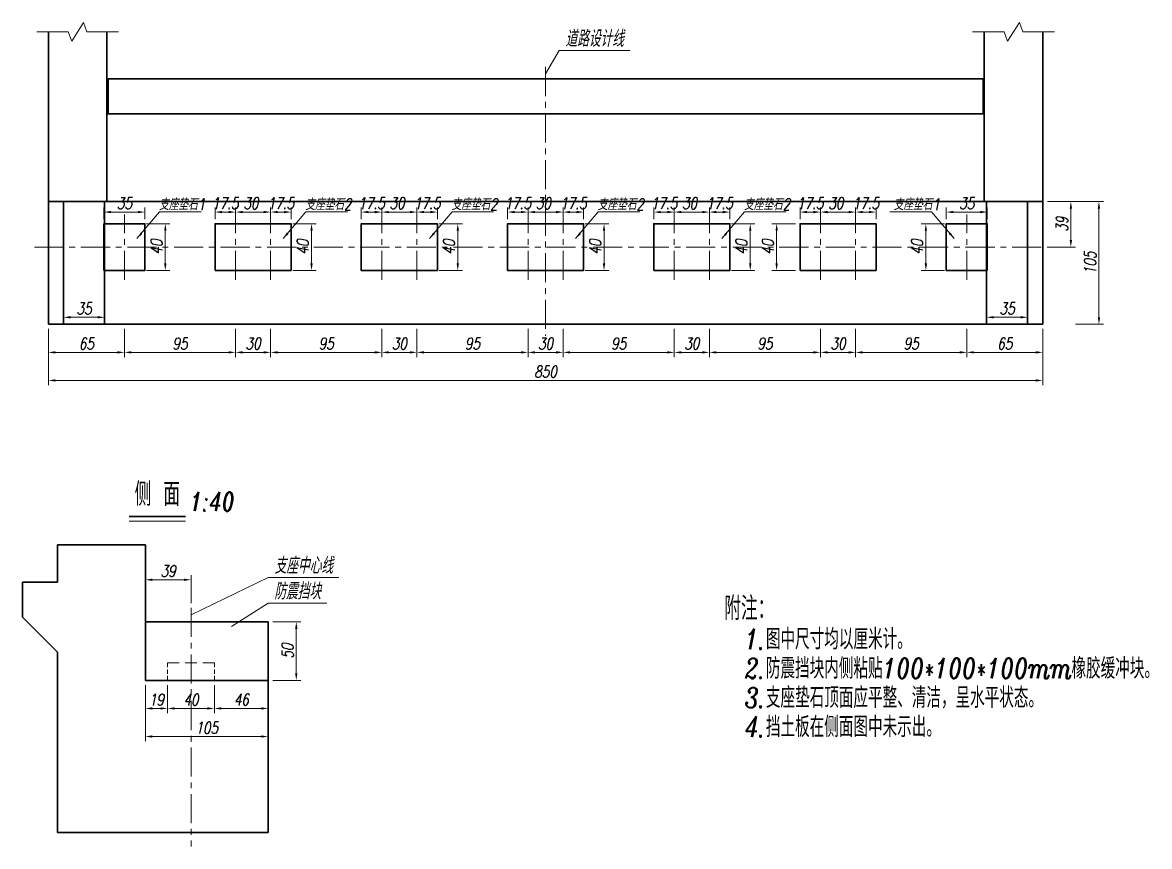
# Model space of a CAD drawing. Extents: x 4854 to 35367, y 557 to 13067.
# Drawn here: x 4854 to 14487, y 829 to 7873 of the extents above; entities that cross this region are included whole.
import ezdxf
from ezdxf.enums import TextEntityAlignment as Align

# ---------------------------------------------------------------- set-up
doc = ezdxf.new("R2010")
doc.units = 0
doc.linetypes.add('CENTER', pattern=[50.8, 31.75, -6.35, 6.35, -6.35])
doc.linetypes.add('DASHED', pattern=[19.05, 12.7, -6.35])
for name, color, linetype, lineweight in [('工作线', 1, 'Continuous', 35), ('文字', 7, 'Continuous', 15), ('构造虚线', 6, 'DASHED', 20), ('标注', 3, 'Continuous', 15), ('结构轮廓', 1, 'Continuous', 35), ('轴线', 2, 'CENTER', 15), ('钢筋', 1, 'Continuous', 35)]:
    doc.layers.add(name, color=color, linetype=linetype, lineweight=lineweight)
doc.styles.add('标注', font='ITALC1.SHX', dxfattribs={"width": 0.75, "bigfont": 'fsdb.shx'})
doc.dimstyles.new('DimStyle40', dxfattribs={"dimtxt": 100, "dimasz": 60, "dimexe": 40, "dimexo": 40, "dimgap": 25, "dimtad": 1, "dimdec": 1, "dimlfac": 0.1, "dimdsep": 46, "dimtxsty": '标注', "dimsah": 1, "dimcen": 0, "dimclrd": 256, "dimclre": 256, "dimclrt": 256, "dimadec": 1, "dimazin": 2, "dimtfac": 1, "dimtdec": 4, "dimtmove": 2, "dimatfit": 3, "dimfxl": 1, "dimtolj": 1, "dimtzin": 0, "dimlwd": -1, "dimlwe": -1, "dimarcsym": 0})

# ---------------------------------------------------------------- blocks, each defined once
blk = doc.blocks.new('*D58')
at = {"layer": 'Defpoints', "color": 0}
for p in [(13575, 6343), (13575, 5953), (13815, 5953)]:
    blk.add_point(p, dxfattribs=at)
at = {"layer": '标注'}
for p, q in [((13615, 6343), (13855, 6343)), ((13815, 6283), (13815, 6013)), ((13615, 5953), (13855, 5953))]:
    blk.add_line(p, q, dxfattribs=at)
for points in [[(13805, 6283), (13825, 6283), (13815, 6343)], [(13805, 6013), (13825, 6013), (13815, 5953)]]:
    blk.add_solid(points, dxfattribs=at)
at = {"layer": '标注', "insert": (13740, 6148), "char_height": 100, "attachment_point": 5, "rotation": 90, "style": '标注'}
blk.add_mtext('\\A1;39', dxfattribs=at)
blk = doc.blocks.new('*D59')
at = {"layer": 'Defpoints', "color": 0}
for p in [(13815, 6343), (13815, 5293), (14055, 5293)]:
    blk.add_point(p, dxfattribs=at)
at = {"layer": '标注'}
for p, q in [((13855, 6343), (14095, 6343)), ((14055, 6283), (14055, 5353)), ((13855, 5293), (14095, 5293))]:
    blk.add_line(p, q, dxfattribs=at)
for points in [[(14045, 6283), (14065, 6283), (14055, 6343)], [(14045, 5353), (14065, 5353), (14055, 5293)]]:
    blk.add_solid(points, dxfattribs=at)
at = {"layer": '标注', "insert": (13980, 5818), "char_height": 100, "attachment_point": 5, "rotation": 90, "style": '标注'}
blk.add_mtext('\\A1;105', dxfattribs=at)
blk = doc.blocks.new('*D4')
at = {"layer": 'Defpoints', "color": 0}
for p in [(5075, 5293), (5725, 5293), (5725, 5053)]:
    blk.add_point(p, dxfattribs=at)
at = {"layer": '标注'}
for p, q in [((5075, 5253), (5075, 5013)), ((5725, 5253), (5725, 5013)), ((5135, 5053), (5665, 5053))]:
    blk.add_line(p, q, dxfattribs=at)
for points in [[(5135, 5063), (5135, 5043), (5075, 5053)], [(5665, 5063), (5665, 5043), (5725, 5053)]]:
    blk.add_solid(points, dxfattribs=at)
at = {"layer": '标注', "insert": (5400, 5128.001), "char_height": 100, "attachment_point": 5, "style": '标注'}
blk.add_mtext('\\A1;65', dxfattribs=at)
blk = doc.blocks.new('*D5')
at = {"layer": 'Defpoints', "color": 0}
for p in [(5725, 5293), (6675, 5293), (6675, 5053)]:
    blk.add_point(p, dxfattribs=at)
at = {"layer": '标注'}
for p, q in [((5725, 5253), (5725, 5013)), ((6675, 5253), (6675, 5013)), ((5785, 5053), (6615, 5053))]:
    blk.add_line(p, q, dxfattribs=at)
for points in [[(5785, 5063), (5785, 5043), (5725, 5053)], [(6615, 5063), (6615, 5043), (6675, 5053)]]:
    blk.add_solid(points, dxfattribs=at)
at = {"layer": '标注', "insert": (6200, 5128.001), "char_height": 100, "attachment_point": 5, "style": '标注'}
blk.add_mtext('\\A1;95', dxfattribs=at)
blk = doc.blocks.new('*D6')
at = {"layer": 'Defpoints', "color": 0}
for p in [(6675, 5293), (6975, 5293), (6975, 5053)]:
    blk.add_point(p, dxfattribs=at)
at = {"layer": '标注'}
for p, q in [((6675, 5253), (6675, 5013)), ((6975, 5253), (6975, 5013)), ((6735, 5053), (6915, 5053))]:
    blk.add_line(p, q, dxfattribs=at)
for points in [[(6735, 5063), (6735, 5043), (6675, 5053)], [(6915, 5063), (6915, 5043), (6975, 5053)]]:
    blk.add_solid(points, dxfattribs=at)
at = {"layer": '标注', "insert": (6825, 5128.001), "char_height": 100, "attachment_point": 5, "style": '标注'}
blk.add_mtext('\\A1;30', dxfattribs=at)
blk = doc.blocks.new('*D7')
at = {"layer": 'Defpoints', "color": 0}
for p in [(6975, 5293), (7925, 5293), (7925, 5053)]:
    blk.add_point(p, dxfattribs=at)
at = {"layer": '标注'}
for p, q in [((6975, 5253), (6975, 5013)), ((7925, 5253), (7925, 5013)), ((7035, 5053), (7865, 5053))]:
    blk.add_line(p, q, dxfattribs=at)
for points in [[(7035, 5063), (7035, 5043), (6975, 5053)], [(7865, 5063), (7865, 5043), (7925, 5053)]]:
    blk.add_solid(points, dxfattribs=at)
at = {"layer": '标注', "insert": (7450, 5128.001), "char_height": 100, "attachment_point": 5, "style": '标注'}
blk.add_mtext('\\A1;95', dxfattribs=at)
blk = doc.blocks.new('*D8')
at = {"layer": 'Defpoints', "color": 0}
for p in [(7925, 5293), (8225, 5293), (8225, 5053)]:
    blk.add_point(p, dxfattribs=at)
at = {"layer": '标注'}
for p, q in [((7925, 5253), (7925, 5013)), ((8225, 5253), (8225, 5013)), ((7985, 5053), (8165, 5053))]:
    blk.add_line(p, q, dxfattribs=at)
for points in [[(7985, 5063), (7985, 5043), (7925, 5053)], [(8165, 5063), (8165, 5043), (8225, 5053)]]:
    blk.add_solid(points, dxfattribs=at)
at = {"layer": '标注', "insert": (8075, 5128.001), "char_height": 100, "attachment_point": 5, "style": '标注'}
blk.add_mtext('\\A1;30', dxfattribs=at)
blk = doc.blocks.new('*D9')
at = {"layer": 'Defpoints', "color": 0}
for p in [(8225, 5293), (9175, 5293), (9175, 5053)]:
    blk.add_point(p, dxfattribs=at)
at = {"layer": '标注'}
for p, q in [((8225, 5253), (8225, 5013)), ((9175, 5253), (9175, 5013)), ((8285, 5053), (9115, 5053))]:
    blk.add_line(p, q, dxfattribs=at)
for points in [[(8285, 5063), (8285, 5043), (8225, 5053)], [(9115, 5063), (9115, 5043), (9175, 5053)]]:
    blk.add_solid(points, dxfattribs=at)
at = {"layer": '标注', "insert": (8700, 5128.001), "char_height": 100, "attachment_point": 5, "style": '标注'}
blk.add_mtext('\\A1;95', dxfattribs=at)
blk = doc.blocks.new('*D10')
at = {"layer": 'Defpoints', "color": 0}
for p in [(9175, 5293), (9475, 5293), (9475, 5053)]:
    blk.add_point(p, dxfattribs=at)
at = {"layer": '标注'}
for p, q in [((9175, 5253), (9175, 5013)), ((9475, 5253), (9475, 5013)), ((9235, 5053), (9415, 5053))]:
    blk.add_line(p, q, dxfattribs=at)
for points in [[(9235, 5063), (9235, 5043), (9175, 5053)], [(9415, 5063), (9415, 5043), (9475, 5053)]]:
    blk.add_solid(points, dxfattribs=at)
at = {"layer": '标注', "insert": (9325, 5128.001), "char_height": 100, "attachment_point": 5, "style": '标注'}
blk.add_mtext('\\A1;30', dxfattribs=at)
blk = doc.blocks.new('*D11')
at = {"layer": 'Defpoints', "color": 0}
for p in [(9475, 5293), (10425, 5293), (10425, 5053)]:
    blk.add_point(p, dxfattribs=at)
at = {"layer": '标注'}
for p, q in [((9475, 5253), (9475, 5013)), ((10425, 5253), (10425, 5013)), ((9535, 5053), (10365, 5053))]:
    blk.add_line(p, q, dxfattribs=at)
for points in [[(9535, 5063), (9535, 5043), (9475, 5053)], [(10365, 5063), (10365, 5043), (10425, 5053)]]:
    blk.add_solid(points, dxfattribs=at)
at = {"layer": '标注', "insert": (9950, 5128.001), "char_height": 100, "attachment_point": 5, "style": '标注'}
blk.add_mtext('\\A1;95', dxfattribs=at)
blk = doc.blocks.new('*D12')
at = {"layer": 'Defpoints', "color": 0}
for p in [(10425, 5293), (10725, 5293), (10725, 5053)]:
    blk.add_point(p, dxfattribs=at)
at = {"layer": '标注'}
for p, q in [((10425, 5253), (10425, 5013)), ((10725, 5253), (10725, 5013)), ((10485, 5053), (10665, 5053))]:
    blk.add_line(p, q, dxfattribs=at)
for points in [[(10485, 5063), (10485, 5043), (10425, 5053)], [(10665, 5063), (10665, 5043), (10725, 5053)]]:
    blk.add_solid(points, dxfattribs=at)
at = {"layer": '标注', "insert": (10575, 5128.001), "char_height": 100, "attachment_point": 5, "style": '标注'}
blk.add_mtext('\\A1;30', dxfattribs=at)
blk = doc.blocks.new('*D13')
at = {"layer": 'Defpoints', "color": 0}
for p in [(10725, 5293), (11675, 5293), (11675, 5053)]:
    blk.add_point(p, dxfattribs=at)
at = {"layer": '标注'}
for p, q in [((10725, 5253), (10725, 5013)), ((11675, 5253), (11675, 5013)), ((10785, 5053), (11615, 5053))]:
    blk.add_line(p, q, dxfattribs=at)
for points in [[(10785, 5063), (10785, 5043), (10725, 5053)], [(11615, 5063), (11615, 5043), (11675, 5053)]]:
    blk.add_solid(points, dxfattribs=at)
at = {"layer": '标注', "insert": (11200, 5128.001), "char_height": 100, "attachment_point": 5, "style": '标注'}
blk.add_mtext('\\A1;95', dxfattribs=at)
blk = doc.blocks.new('*D14')
at = {"layer": 'Defpoints', "color": 0}
for p in [(11675, 5293), (11975, 5293), (11975, 5053)]:
    blk.add_point(p, dxfattribs=at)
at = {"layer": '标注'}
for p, q in [((11675, 5253), (11675, 5013)), ((11975, 5253), (11975, 5013)), ((11735, 5053), (11915, 5053))]:
    blk.add_line(p, q, dxfattribs=at)
for points in [[(11735, 5063), (11735, 5043), (11675, 5053)], [(11915, 5063), (11915, 5043), (11975, 5053)]]:
    blk.add_solid(points, dxfattribs=at)
at = {"layer": '标注', "insert": (11825, 5128.001), "char_height": 100, "attachment_point": 5, "style": '标注'}
blk.add_mtext('\\A1;30', dxfattribs=at)
blk = doc.blocks.new('*D15')
at = {"layer": 'Defpoints', "color": 0}
for p in [(11975, 5293), (12925, 5293), (12925, 5053)]:
    blk.add_point(p, dxfattribs=at)
at = {"layer": '标注'}
for p, q in [((11975, 5253), (11975, 5013)), ((12925, 5253), (12925, 5013)), ((12035, 5053), (12865, 5053))]:
    blk.add_line(p, q, dxfattribs=at)
for points in [[(12035, 5063), (12035, 5043), (11975, 5053)], [(12865, 5063), (12865, 5043), (12925, 5053)]]:
    blk.add_solid(points, dxfattribs=at)
at = {"layer": '标注', "insert": (12450, 5128.001), "char_height": 100, "attachment_point": 5, "style": '标注'}
blk.add_mtext('\\A1;95', dxfattribs=at)
blk = doc.blocks.new('*D16')
at = {"layer": 'Defpoints', "color": 0}
for p in [(12925, 5293), (13575, 5293), (13575, 5053)]:
    blk.add_point(p, dxfattribs=at)
at = {"layer": '标注'}
for p, q in [((12925, 5253), (12925, 5013)), ((13575, 5253), (13575, 5013)), ((12985, 5053), (13515, 5053))]:
    blk.add_line(p, q, dxfattribs=at)
for points in [[(12985, 5063), (12985, 5043), (12925, 5053)], [(13515, 5063), (13515, 5043), (13575, 5053)]]:
    blk.add_solid(points, dxfattribs=at)
at = {"layer": '标注', "insert": (13250, 5128.001), "char_height": 100, "attachment_point": 5, "style": '标注'}
blk.add_mtext('\\A1;65', dxfattribs=at)
blk = doc.blocks.new('*D60')
at = {"layer": 'Defpoints', "color": 0}
for p in [(13095, 5353), (13445, 5353), (13445, 5353)]:
    blk.add_point(p, dxfattribs=at)
at = {"layer": '标注'}
blk.add_line((13155, 5353), (13385, 5353), dxfattribs=at)
for points in [[(13155, 5363), (13155, 5343), (13095, 5353)], [(13385, 5363), (13385, 5343), (13445, 5353)]]:
    blk.add_solid(points, dxfattribs=at)
at = {"layer": '标注', "insert": (13270, 5428), "char_height": 100, "attachment_point": 5, "style": '标注'}
blk.add_mtext('\\A1;35', dxfattribs=at)
blk = doc.blocks.new('*D17')
at = {"layer": 'Defpoints', "color": 0}
for p in [(5075, 5053), (13575, 5053), (13575, 4813)]:
    blk.add_point(p, dxfattribs=at)
at = {"layer": '标注'}
for p, q in [((5075, 5013), (5075, 4773)), ((13575, 5013), (13575, 4773)), ((5135, 4813), (13515, 4813))]:
    blk.add_line(p, q, dxfattribs=at)
for points in [[(5135, 4823), (5135, 4803), (5075, 4813)], [(13515, 4823), (13515, 4803), (13575, 4813)]]:
    blk.add_solid(points, dxfattribs=at)
at = {"layer": '标注', "insert": (9325, 4888.001), "char_height": 100, "attachment_point": 5, "style": '标注'}
blk.add_mtext('\\A1;850', dxfattribs=at)
blk = doc.blocks.new('*D61')
at = {"layer": 'Defpoints', "color": 0}
for p in [(6954.071429, 2748.666667), (7194.071429, 2748.666667), (6954.071429, 2248.666667)]:
    blk.add_point(p, dxfattribs=at)
at = {"layer": '标注'}
for p, q in [((6994.071429, 2748.666667), (7234.071429, 2748.666667)), ((7194.071429, 2308.666667), (7194.071429, 2688.666667)), ((6994.071429, 2248.666667), (7234.071429, 2248.666667))]:
    blk.add_line(p, q, dxfattribs=at)
for points in [[(7184.071429, 2688.666667), (7204.071429, 2688.666667), (7194.071429, 2748.666667)], [(7184.071429, 2308.666667), (7204.071429, 2308.666667), (7194.071429, 2248.666667)]]:
    blk.add_solid(points, dxfattribs=at)
at = {"layer": '标注', "insert": (7119.071429, 2498.666667), "char_height": 100, "attachment_point": 5, "rotation": 90, "style": '标注'}
blk.add_mtext('\\A1;50', dxfattribs=at)
blk = doc.blocks.new('*D62')
at = {"layer": 'Defpoints', "color": 0}
for p in [(5904.071429, 2248.666667), (6094.071429, 2248.666667), (6094.071429, 2008.666667)]:
    blk.add_point(p, dxfattribs=at)
at = {"layer": '标注'}
for p, q in [((5904.071429, 2208.666667), (5904.071429, 1968.666667)), ((6094.071429, 2208.666667), (6094.071429, 1968.666667)), ((5964.071429, 2008.666667), (6034.071429, 2008.666667))]:
    blk.add_line(p, q, dxfattribs=at)
for points in [[(5964.071429, 2018.666667), (5964.071429, 1998.666667), (5904.071429, 2008.666667)], [(6034.071429, 2018.666667), (6034.071429, 1998.666667), (6094.071429, 2008.666667)]]:
    blk.add_solid(points, dxfattribs=at)
at = {"layer": '标注', "insert": (5999.071429, 2083.667667), "char_height": 100, "attachment_point": 5, "style": '标注'}
blk.add_mtext('\\A1;19', dxfattribs=at)
blk = doc.blocks.new('*D63')
at = {"layer": 'Defpoints', "color": 0}
for p in [(6094.071429, 2248.666667), (6494.071429, 2248.666667), (6494.071429, 2008.666667)]:
    blk.add_point(p, dxfattribs=at)
at = {"layer": '标注'}
for p, q in [((6094.071429, 2208.666667), (6094.071429, 1968.666667)), ((6494.071429, 2208.666667), (6494.071429, 1968.666667)), ((6154.071429, 2008.666667), (6434.071429, 2008.666667))]:
    blk.add_line(p, q, dxfattribs=at)
for points in [[(6154.071429, 2018.666667), (6154.071429, 1998.666667), (6094.071429, 2008.666667)], [(6434.071429, 2018.666667), (6434.071429, 1998.666667), (6494.071429, 2008.666667)]]:
    blk.add_solid(points, dxfattribs=at)
at = {"layer": '标注', "insert": (6294.071429, 2083.666667), "char_height": 100, "attachment_point": 5, "style": '标注'}
blk.add_mtext('\\A1;40', dxfattribs=at)
blk = doc.blocks.new('*D64')
at = {"layer": 'Defpoints', "color": 0}
for p in [(6494.071429, 2248.666667), (6954.071429, 2248.666667), (6954.071429, 2008.666667)]:
    blk.add_point(p, dxfattribs=at)
at = {"layer": '标注'}
for p, q in [((6494.071429, 2208.666667), (6494.071429, 1968.666667)), ((6954.071429, 2208.666667), (6954.071429, 1968.666667)), ((6554.071429, 2008.666667), (6894.071429, 2008.666667))]:
    blk.add_line(p, q, dxfattribs=at)
for points in [[(6554.071429, 2018.666667), (6554.071429, 1998.666667), (6494.071429, 2008.666667)], [(6894.071429, 2018.666667), (6894.071429, 1998.666667), (6954.071429, 2008.666667)]]:
    blk.add_solid(points, dxfattribs=at)
at = {"layer": '标注', "insert": (6724.071429, 2083.666667), "char_height": 100, "attachment_point": 5, "style": '标注'}
blk.add_mtext('\\A1;46', dxfattribs=at)
blk = doc.blocks.new('*D65')
at = {"layer": 'Defpoints', "color": 0}
for p in [(5904.071429, 2008.666667), (6954.071429, 2008.666667), (6954.071429, 1768.666667)]:
    blk.add_point(p, dxfattribs=at)
at = {"layer": '标注'}
for p, q in [((5904.071429, 1968.666667), (5904.071429, 1728.666667)), ((6954.071429, 1968.666667), (6954.071429, 1728.666667)), ((5964.071429, 1768.666667), (6894.071429, 1768.666667))]:
    blk.add_line(p, q, dxfattribs=at)
for points in [[(5964.071429, 1778.666667), (5964.071429, 1758.666667), (5904.071429, 1768.666667)], [(6894.071429, 1778.666667), (6894.071429, 1758.666667), (6954.071429, 1768.666667)]]:
    blk.add_solid(points, dxfattribs=at)
at = {"layer": '标注', "insert": (6429.071429, 1843.666667), "char_height": 100, "attachment_point": 5, "style": '标注'}
blk.add_mtext('\\A1;105', dxfattribs=at)
blk = doc.blocks.new('*D66')
at = {"layer": 'Defpoints', "color": 0}
for p in [(6294.071429, 3108.666667), (5904.071429, 2868.666667), (6294.071429, 2868.666667)]:
    blk.add_point(p, dxfattribs=at)
at = {"layer": '标注'}
for p, q in [((5904.071429, 2908.666667), (5904.071429, 3148.666667)), ((5964.071429, 3108.666667), (6234.071429, 3108.666667)), ((6294.071429, 2908.666667), (6294.071429, 3148.666667))]:
    blk.add_line(p, q, dxfattribs=at)
for points in [[(5964.071429, 3118.666667), (5964.071429, 3098.666667), (5904.071429, 3108.666667)], [(6234.071429, 3118.666667), (6234.071429, 3098.666667), (6294.071429, 3108.666667)]]:
    blk.add_solid(points, dxfattribs=at)
at = {"layer": '标注', "insert": (6099.071429, 3183.666667), "char_height": 100, "attachment_point": 5, "style": '标注'}
blk.add_mtext('\\A1;39', dxfattribs=at)
blk = doc.blocks.new('*D79')
at = {"layer": 'Defpoints', "color": 0}
for p in [(5874.5, 6153), (6074.5, 6153), (5874.5, 5753)]:
    blk.add_point(p, dxfattribs=at)
at = {"layer": '标注'}
for p, q in [((5914.5, 6153), (6114.5, 6153)), ((6074.5, 5813), (6074.5, 6093)), ((5914.5, 5753), (6114.5, 5753))]:
    blk.add_line(p, q, dxfattribs=at)
for points in [[(6064.5, 6093), (6084.5, 6093), (6074.5, 6153)], [(6064.5, 5813), (6084.5, 5813), (6074.5, 5753)]]:
    blk.add_solid(points, dxfattribs=at)
at = {"layer": '标注', "insert": (5999.5, 5953), "char_height": 100, "attachment_point": 5, "rotation": 90, "style": '标注'}
blk.add_mtext('\\A1;40', dxfattribs=at)
blk = doc.blocks.new('*D80')
at = {"layer": 'Defpoints', "color": 0}
for p in [(12575.5, 6153), (12775.5, 6153), (12775.5, 5753)]:
    blk.add_point(p, dxfattribs=at)
at = {"layer": '标注'}
for p, q in [((12735.5, 6153), (12535.5, 6153)), ((12575.5, 5813), (12575.5, 6093)), ((12735.5, 5753), (12535.5, 5753))]:
    blk.add_line(p, q, dxfattribs=at)
for points in [[(12565.5, 6093), (12585.5, 6093), (12575.5, 6153)], [(12565.5, 5813), (12585.5, 5813), (12575.5, 5753)]]:
    blk.add_solid(points, dxfattribs=at)
at = {"layer": '标注', "insert": (12500.5, 5953), "char_height": 100, "attachment_point": 5, "rotation": 90, "style": '标注'}
blk.add_mtext('\\A1;40', dxfattribs=at)
blk = doc.blocks.new('*D81')
at = {"layer": 'Defpoints', "color": 0}
for p in [(7124.5, 6153), (7324.5, 6153), (7124.5, 5753)]:
    blk.add_point(p, dxfattribs=at)
at = {"layer": '标注'}
for p, q in [((7164.5, 6153), (7364.5, 6153)), ((7324.5, 5813), (7324.5, 6093)), ((7164.5, 5753), (7364.5, 5753))]:
    blk.add_line(p, q, dxfattribs=at)
for points in [[(7314.5, 6093), (7334.5, 6093), (7324.5, 6153)], [(7314.5, 5813), (7334.5, 5813), (7324.5, 5753)]]:
    blk.add_solid(points, dxfattribs=at)
at = {"layer": '标注', "insert": (7249.5, 5953), "char_height": 100, "attachment_point": 5, "rotation": 90, "style": '标注'}
blk.add_mtext('\\A1;40', dxfattribs=at)
blk = doc.blocks.new('*D82')
at = {"layer": 'Defpoints', "color": 0}
for p in [(8374.5, 6153), (8574.5, 6153), (8374.5, 5753)]:
    blk.add_point(p, dxfattribs=at)
at = {"layer": '标注'}
for p, q in [((8414.5, 6153), (8614.5, 6153)), ((8574.5, 5813), (8574.5, 6093)), ((8414.5, 5753), (8614.5, 5753))]:
    blk.add_line(p, q, dxfattribs=at)
for points in [[(8564.5, 6093), (8584.5, 6093), (8574.5, 6153)], [(8564.5, 5813), (8584.5, 5813), (8574.5, 5753)]]:
    blk.add_solid(points, dxfattribs=at)
at = {"layer": '标注', "insert": (8499.5, 5953), "char_height": 100, "attachment_point": 5, "rotation": 90, "style": '标注'}
blk.add_mtext('\\A1;40', dxfattribs=at)
blk = doc.blocks.new('*D83')
at = {"layer": 'Defpoints', "color": 0}
for p in [(9624.5, 6153), (9824.5, 6153), (9624.5, 5753)]:
    blk.add_point(p, dxfattribs=at)
at = {"layer": '标注'}
for p, q in [((9664.5, 6153), (9864.5, 6153)), ((9824.5, 5813), (9824.5, 6093)), ((9664.5, 5753), (9864.5, 5753))]:
    blk.add_line(p, q, dxfattribs=at)
for points in [[(9814.5, 6093), (9834.5, 6093), (9824.5, 6153)], [(9814.5, 5813), (9834.5, 5813), (9824.5, 5753)]]:
    blk.add_solid(points, dxfattribs=at)
at = {"layer": '标注', "insert": (9749.5, 5953), "char_height": 100, "attachment_point": 5, "rotation": 90, "style": '标注'}
blk.add_mtext('\\A1;40', dxfattribs=at)
blk = doc.blocks.new('*D84')
at = {"layer": 'Defpoints', "color": 0}
for p in [(10874.5, 6153), (11074.5, 6153), (10874.5, 5753)]:
    blk.add_point(p, dxfattribs=at)
at = {"layer": '标注'}
for p, q in [((10914.5, 6153), (11114.5, 6153)), ((11074.5, 5813), (11074.5, 6093)), ((10914.5, 5753), (11114.5, 5753))]:
    blk.add_line(p, q, dxfattribs=at)
for points in [[(11064.5, 6093), (11084.5, 6093), (11074.5, 6153)], [(11064.5, 5813), (11084.5, 5813), (11074.5, 5753)]]:
    blk.add_solid(points, dxfattribs=at)
at = {"layer": '标注', "insert": (10999.5, 5953), "char_height": 100, "attachment_point": 5, "rotation": 90, "style": '标注'}
blk.add_mtext('\\A1;40', dxfattribs=at)
blk = doc.blocks.new('*D85')
at = {"layer": 'Defpoints', "color": 0}
for p in [(11300.2, 6153), (11500.2, 6153), (11500.2, 5753)]:
    blk.add_point(p, dxfattribs=at)
at = {"layer": '标注'}
for p, q in [((11460.2, 6153), (11260.2, 6153)), ((11300.2, 5813), (11300.2, 6093)), ((11460.2, 5753), (11260.2, 5753))]:
    blk.add_line(p, q, dxfattribs=at)
for points in [[(11290.2, 6093), (11310.2, 6093), (11300.2, 6153)], [(11290.2, 5813), (11310.2, 5813), (11300.2, 5753)]]:
    blk.add_solid(points, dxfattribs=at)
at = {"layer": '标注', "insert": (11225.2, 5953), "char_height": 100, "attachment_point": 5, "rotation": 90, "style": '标注'}
blk.add_mtext('\\A1;40', dxfattribs=at)
blk = doc.blocks.new('*D86')
at = {"layer": 'Defpoints', "color": 0}
for p in [(5900, 6252.6), (5550, 6153), (5900, 6153)]:
    blk.add_point(p, dxfattribs=at)
at = {"layer": '标注'}
for p, q in [((5550, 6193), (5550, 6292.6)), ((5900, 6193), (5900, 6292.6)), ((5610, 6252.6), (5840, 6252.6))]:
    blk.add_line(p, q, dxfattribs=at)
for points in [[(5610, 6262.6), (5610, 6242.6), (5550, 6252.6)], [(5840, 6262.6), (5840, 6242.6), (5900, 6252.6)]]:
    blk.add_solid(points, dxfattribs=at)
at = {"layer": '标注', "insert": (5725, 6327.6), "char_height": 100, "attachment_point": 5, "style": '标注'}
blk.add_mtext('\\A1;35', dxfattribs=at)
blk = doc.blocks.new('*D87')
at = {"layer": 'Defpoints', "color": 0}
for p in [(7150, 6252.6), (6975, 6153), (7150, 6153)]:
    blk.add_point(p, dxfattribs=at)
at = {"layer": '标注'}
for p, q in [((6975, 6193), (6975, 6292.6)), ((7150, 6193), (7150, 6292.6)), ((7035, 6252.6), (7090, 6252.6))]:
    blk.add_line(p, q, dxfattribs=at)
for points in [[(7035, 6262.6), (7035, 6242.6), (6975, 6252.6)], [(7090, 6262.6), (7090, 6242.6), (7150, 6252.6)]]:
    blk.add_solid(points, dxfattribs=at)
at = {"layer": '标注', "insert": (7062.5, 6328.1), "char_height": 100, "attachment_point": 5, "style": '标注'}
blk.add_mtext('\\A1;17.5', dxfattribs=at)
blk = doc.blocks.new('*D88')
at = {"layer": 'Defpoints', "color": 0}
for p in [(6500, 6252.6), (6500, 6153), (6675, 6153)]:
    blk.add_point(p, dxfattribs=at)
at = {"layer": '标注'}
for p, q in [((6500, 6193), (6500, 6292.6)), ((6675, 6193), (6675, 6292.6)), ((6615, 6252.6), (6560, 6252.6))]:
    blk.add_line(p, q, dxfattribs=at)
for points in [[(6560, 6262.6), (6560, 6242.6), (6500, 6252.6)], [(6615, 6262.6), (6615, 6242.6), (6675, 6252.6)]]:
    blk.add_solid(points, dxfattribs=at)
at = {"layer": '标注', "insert": (6587.5, 6328.1), "char_height": 100, "attachment_point": 5, "style": '标注'}
blk.add_mtext('\\A1;17.5', dxfattribs=at)
blk = doc.blocks.new('*D89')
at = {"layer": 'Defpoints', "color": 0}
for p in [(6975, 6252.6), (6675, 6153), (6975, 6153)]:
    blk.add_point(p, dxfattribs=at)
at = {"layer": '标注'}
for p, q in [((6675, 6193), (6675, 6292.6)), ((6975, 6193), (6975, 6292.6)), ((6735, 6252.6), (6915, 6252.6))]:
    blk.add_line(p, q, dxfattribs=at)
for points in [[(6735, 6262.6), (6735, 6242.6), (6675, 6252.6)], [(6915, 6262.6), (6915, 6242.6), (6975, 6252.6)]]:
    blk.add_solid(points, dxfattribs=at)
at = {"layer": '标注', "insert": (6805.9, 6328.1), "char_height": 100, "attachment_point": 5, "style": '标注'}
blk.add_mtext('\\A1;30', dxfattribs=at)
blk = doc.blocks.new('*D90')
at = {"layer": 'Defpoints', "color": 0}
for p in [(8400, 6252.6), (8225, 6153), (8400, 6153)]:
    blk.add_point(p, dxfattribs=at)
at = {"layer": '标注'}
for p, q in [((8225, 6193), (8225, 6292.6)), ((8400, 6193), (8400, 6292.6)), ((8285, 6252.6), (8340, 6252.6))]:
    blk.add_line(p, q, dxfattribs=at)
for points in [[(8285, 6262.6), (8285, 6242.6), (8225, 6252.6)], [(8340, 6262.6), (8340, 6242.6), (8400, 6252.6)]]:
    blk.add_solid(points, dxfattribs=at)
at = {"layer": '标注', "insert": (8312.5, 6328.1), "char_height": 100, "attachment_point": 5, "style": '标注'}
blk.add_mtext('\\A1;17.5', dxfattribs=at)
blk = doc.blocks.new('*D91')
at = {"layer": 'Defpoints', "color": 0}
for p in [(7750, 6252.6), (7750, 6153), (7925, 6153)]:
    blk.add_point(p, dxfattribs=at)
at = {"layer": '标注'}
for p, q in [((7750, 6193), (7750, 6292.6)), ((7925, 6193), (7925, 6292.6)), ((7865, 6252.6), (7810, 6252.6))]:
    blk.add_line(p, q, dxfattribs=at)
for points in [[(7810, 6262.6), (7810, 6242.6), (7750, 6252.6)], [(7865, 6262.6), (7865, 6242.6), (7925, 6252.6)]]:
    blk.add_solid(points, dxfattribs=at)
at = {"layer": '标注', "insert": (7837.5, 6328.1), "char_height": 100, "attachment_point": 5, "style": '标注'}
blk.add_mtext('\\A1;17.5', dxfattribs=at)
blk = doc.blocks.new('*D92')
at = {"layer": 'Defpoints', "color": 0}
for p in [(8225, 6252.6), (7925, 6153), (8225, 6153)]:
    blk.add_point(p, dxfattribs=at)
at = {"layer": '标注'}
for p, q in [((7925, 6193), (7925, 6292.6)), ((8225, 6193), (8225, 6292.6)), ((7985, 6252.6), (8165, 6252.6))]:
    blk.add_line(p, q, dxfattribs=at)
for points in [[(7985, 6262.6), (7985, 6242.6), (7925, 6252.6)], [(8165, 6262.6), (8165, 6242.6), (8225, 6252.6)]]:
    blk.add_solid(points, dxfattribs=at)
at = {"layer": '标注', "insert": (8055.9, 6328.1), "char_height": 100, "attachment_point": 5, "style": '标注'}
blk.add_mtext('\\A1;30', dxfattribs=at)
blk = doc.blocks.new('*D93')
at = {"layer": 'Defpoints', "color": 0}
for p in [(9650, 6252.6), (9475, 6153), (9650, 6153)]:
    blk.add_point(p, dxfattribs=at)
at = {"layer": '标注'}
for p, q in [((9475, 6193), (9475, 6292.6)), ((9650, 6193), (9650, 6292.6)), ((9535, 6252.6), (9590, 6252.6))]:
    blk.add_line(p, q, dxfattribs=at)
for points in [[(9535, 6262.6), (9535, 6242.6), (9475, 6252.6)], [(9590, 6262.6), (9590, 6242.6), (9650, 6252.6)]]:
    blk.add_solid(points, dxfattribs=at)
at = {"layer": '标注', "insert": (9562.5, 6328.1), "char_height": 100, "attachment_point": 5, "style": '标注'}
blk.add_mtext('\\A1;17.5', dxfattribs=at)
blk = doc.blocks.new('*D94')
at = {"layer": 'Defpoints', "color": 0}
for p in [(9000, 6252.6), (9000, 6153), (9175, 6153)]:
    blk.add_point(p, dxfattribs=at)
at = {"layer": '标注'}
for p, q in [((9000, 6193), (9000, 6292.6)), ((9175, 6193), (9175, 6292.6)), ((9115, 6252.6), (9060, 6252.6))]:
    blk.add_line(p, q, dxfattribs=at)
for points in [[(9060, 6262.6), (9060, 6242.6), (9000, 6252.6)], [(9115, 6262.6), (9115, 6242.6), (9175, 6252.6)]]:
    blk.add_solid(points, dxfattribs=at)
at = {"layer": '标注', "insert": (9087.5, 6328.1), "char_height": 100, "attachment_point": 5, "style": '标注'}
blk.add_mtext('\\A1;17.5', dxfattribs=at)
blk = doc.blocks.new('*D95')
at = {"layer": 'Defpoints', "color": 0}
for p in [(9475, 6252.6), (9175, 6153), (9475, 6153)]:
    blk.add_point(p, dxfattribs=at)
at = {"layer": '标注'}
for p, q in [((9175, 6193), (9175, 6292.6)), ((9475, 6193), (9475, 6292.6)), ((9235, 6252.6), (9415, 6252.6))]:
    blk.add_line(p, q, dxfattribs=at)
for points in [[(9235, 6262.6), (9235, 6242.6), (9175, 6252.6)], [(9415, 6262.6), (9415, 6242.6), (9475, 6252.6)]]:
    blk.add_solid(points, dxfattribs=at)
at = {"layer": '标注', "insert": (9305.9, 6328.1), "char_height": 100, "attachment_point": 5, "style": '标注'}
blk.add_mtext('\\A1;30', dxfattribs=at)
blk = doc.blocks.new('*D96')
at = {"layer": 'Defpoints', "color": 0}
for p in [(10900, 6252.6), (10725, 6153), (10900, 6153)]:
    blk.add_point(p, dxfattribs=at)
at = {"layer": '标注'}
for p, q in [((10725, 6193), (10725, 6292.6)), ((10900, 6193), (10900, 6292.6)), ((10785, 6252.6), (10840, 6252.6))]:
    blk.add_line(p, q, dxfattribs=at)
for points in [[(10785, 6262.6), (10785, 6242.6), (10725, 6252.6)], [(10840, 6262.6), (10840, 6242.6), (10900, 6252.6)]]:
    blk.add_solid(points, dxfattribs=at)
at = {"layer": '标注', "insert": (10812.5, 6328.1), "char_height": 100, "attachment_point": 5, "style": '标注'}
blk.add_mtext('\\A1;17.5', dxfattribs=at)
blk = doc.blocks.new('*D97')
at = {"layer": 'Defpoints', "color": 0}
for p in [(10250, 6252.6), (10250, 6153), (10425, 6153)]:
    blk.add_point(p, dxfattribs=at)
at = {"layer": '标注'}
for p, q in [((10250, 6193), (10250, 6292.6)), ((10425, 6193), (10425, 6292.6)), ((10365, 6252.6), (10310, 6252.6))]:
    blk.add_line(p, q, dxfattribs=at)
for points in [[(10310, 6262.6), (10310, 6242.6), (10250, 6252.6)], [(10365, 6262.6), (10365, 6242.6), (10425, 6252.6)]]:
    blk.add_solid(points, dxfattribs=at)
at = {"layer": '标注', "insert": (10337.5, 6328.1), "char_height": 100, "attachment_point": 5, "style": '标注'}
blk.add_mtext('\\A1;17.5', dxfattribs=at)
blk = doc.blocks.new('*D98')
at = {"layer": 'Defpoints', "color": 0}
for p in [(10725, 6252.6), (10425, 6153), (10725, 6153)]:
    blk.add_point(p, dxfattribs=at)
at = {"layer": '标注'}
for p, q in [((10425, 6193), (10425, 6292.6)), ((10725, 6193), (10725, 6292.6)), ((10485, 6252.6), (10665, 6252.6))]:
    blk.add_line(p, q, dxfattribs=at)
for points in [[(10485, 6262.6), (10485, 6242.6), (10425, 6252.6)], [(10665, 6262.6), (10665, 6242.6), (10725, 6252.6)]]:
    blk.add_solid(points, dxfattribs=at)
at = {"layer": '标注', "insert": (10555.9, 6328.1), "char_height": 100, "attachment_point": 5, "style": '标注'}
blk.add_mtext('\\A1;30', dxfattribs=at)
blk = doc.blocks.new('*D99')
at = {"layer": 'Defpoints', "color": 0}
for p in [(12150, 6252.6), (11975, 6153), (12150, 6153)]:
    blk.add_point(p, dxfattribs=at)
at = {"layer": '标注'}
for p, q in [((11975, 6193), (11975, 6292.6)), ((12150, 6193), (12150, 6292.6)), ((12035, 6252.6), (12090, 6252.6))]:
    blk.add_line(p, q, dxfattribs=at)
for points in [[(12035, 6262.6), (12035, 6242.6), (11975, 6252.6)], [(12090, 6262.6), (12090, 6242.6), (12150, 6252.6)]]:
    blk.add_solid(points, dxfattribs=at)
at = {"layer": '标注', "insert": (12062.5, 6328.1), "char_height": 100, "attachment_point": 5, "style": '标注'}
blk.add_mtext('\\A1;17.5', dxfattribs=at)
blk = doc.blocks.new('*D100')
at = {"layer": 'Defpoints', "color": 0}
for p in [(11500, 6252.6), (11500, 6153), (11675, 6153)]:
    blk.add_point(p, dxfattribs=at)
at = {"layer": '标注'}
for p, q in [((11500, 6193), (11500, 6292.6)), ((11675, 6193), (11675, 6292.6)), ((11615, 6252.6), (11560, 6252.6))]:
    blk.add_line(p, q, dxfattribs=at)
for points in [[(11560, 6262.6), (11560, 6242.6), (11500, 6252.6)], [(11615, 6262.6), (11615, 6242.6), (11675, 6252.6)]]:
    blk.add_solid(points, dxfattribs=at)
at = {"layer": '标注', "insert": (11587.5, 6328.1), "char_height": 100, "attachment_point": 5, "style": '标注'}
blk.add_mtext('\\A1;17.5', dxfattribs=at)
blk = doc.blocks.new('*D101')
at = {"layer": 'Defpoints', "color": 0}
for p in [(11975, 6252.6), (11675, 6153), (11975, 6153)]:
    blk.add_point(p, dxfattribs=at)
at = {"layer": '标注'}
for p, q in [((11675, 6193), (11675, 6292.6)), ((11975, 6193), (11975, 6292.6)), ((11735, 6252.6), (11915, 6252.6))]:
    blk.add_line(p, q, dxfattribs=at)
for points in [[(11735, 6262.6), (11735, 6242.6), (11675, 6252.6)], [(11915, 6262.6), (11915, 6242.6), (11975, 6252.6)]]:
    blk.add_solid(points, dxfattribs=at)
at = {"layer": '标注', "insert": (11805.9, 6328.1), "char_height": 100, "attachment_point": 5, "style": '标注'}
blk.add_mtext('\\A1;30', dxfattribs=at)
blk = doc.blocks.new('*D102')
at = {"layer": 'Defpoints', "color": 0}
for p in [(12750, 6252.6), (12750, 6153), (13100, 6153)]:
    blk.add_point(p, dxfattribs=at)
at = {"layer": '标注'}
for p, q in [((12750, 6193), (12750, 6292.6)), ((13100, 6193), (13100, 6292.6)), ((13040, 6252.6), (12810, 6252.6))]:
    blk.add_line(p, q, dxfattribs=at)
for points in [[(12810, 6262.6), (12810, 6242.6), (12750, 6252.6)], [(13040, 6262.6), (13040, 6242.6), (13100, 6252.6)]]:
    blk.add_solid(points, dxfattribs=at)
at = {"layer": '标注', "insert": (12925, 6327.6), "char_height": 100, "attachment_point": 5, "style": '标注'}
blk.add_mtext('\\A1;35', dxfattribs=at)
blk = doc.blocks.new('*D134')
at = {"layer": 'Defpoints', "color": 0}
for p in [(5205, 5353), (5205, 5353), (5555, 5353)]:
    blk.add_point(p, dxfattribs=at)
at = {"layer": '标注'}
blk.add_line((5495, 5353), (5265, 5353), dxfattribs=at)
for points in [[(5265, 5363), (5265, 5343), (5205, 5353)], [(5495, 5363), (5495, 5343), (5555, 5353)]]:
    blk.add_solid(points, dxfattribs=at)
at = {"layer": '标注', "insert": (5380, 5428), "char_height": 100, "attachment_point": 5, "style": '标注'}
blk.add_mtext('\\A1;35', dxfattribs=at)

msp = doc.modelspace()

# ---------------------------------------------------------------- linework, layer by layer
at = {"layer": '工作线'}
msp.add_line((5766.45, 3648.67), (6246.45, 3648.67), dxfattribs=at)
at = {"layer": '文字'}
msp.add_line((5766.45, 3608.67), (6246.45, 3608.67), dxfattribs=at)
at = {"layer": '构造虚线', "ltscale": 2.952756}
for p, q in [((6094.07, 2248.67), (6094.07, 2398.67)), ((6494.07, 2398.67), (6494.07, 2248.67))]:
    msp.add_line(p, q, dxfattribs=at)
at = {"layer": '构造虚线', "ltscale": 7.874016}
msp.add_line((6094.07, 2398.67), (6494.07, 2398.67), dxfattribs=at)
at = {"layer": '标注'}
for p, q in [((9325, 7433), (9440.47, 7633)), ((9440.47, 7633), (10045.47, 7633)), ((6294.07, 2808.67), (6954.07, 3128.67)), ((6954.07, 3128.67), (7559.07, 3128.67)), ((6639.07, 2708.67), (6954.07, 2908.67)), ((6954.07, 2908.67), (7454.07, 2908.67))]:
    msp.add_line(p, q, dxfattribs=at)
at = {"layer": '标注', "flags": 128}
for points in [[(4975, 7793), (5245, 7793), (5274.12, 7713), (5375.88, 7873), (5405, 7793), (5675, 7793)], [(13675, 7793), (13405, 7793), (13375.88, 7873), (13274.12, 7713), (13245, 7793), (12975, 7793)]]:
    msp.add_lwpolyline(points, dxfattribs=at)
at = {"layer": '结构轮廓'}
for p, q in [((5075, 6343), (5075, 7793)), ((5575, 6343), (5575, 7793)), ((13075, 6343), (13075, 7793)), ((13575, 6343), (13575, 7793)), ((5585, 7093), (5585, 7393)), ((5585, 7393), (13065, 7393)), ((13065, 7393), (13065, 7093)), ((5575, 7093), (9325, 7093)), ((13075, 7093), (9325, 7093)), ((5075, 6343), (5075, 5293)), ((5075, 6343), (9325, 6343)), ((5205, 6343), (5205, 5293)), ((5555, 6343), (5555, 5293)), ((13575, 6343), (9325, 6343)), ((13095, 6343), (13095, 5293)), ((13445, 6343), (13445, 5293)), ((13575, 6343), (13575, 5293)), ((5075, 5293), (9325, 5293)), ((13575, 5293), (9325, 5293))]:
    msp.add_line(p, q, dxfattribs=at)
at = {"layer": '结构轮廓', "flags": 128}
for points in [[(5550, 5753), (5900, 5753), (5900, 6153), (5550, 6153)], [(6500, 5753), (7150, 5753), (7150, 6153), (6500, 6153)], [(7750, 5753), (8400, 5753), (8400, 6153), (7750, 6153)], [(9000, 5753), (9650, 5753), (9650, 6153), (9000, 6153)], [(10250, 5753), (10900, 5753), (10900, 6153), (10250, 6153)], [(11500, 5753), (12150, 5753), (12150, 6153), (11500, 6153)], [(13100, 5753), (12750, 5753), (12750, 6153), (13100, 6153)]]:
    msp.add_lwpolyline(points, close=True, dxfattribs=at)
at = {"layer": '轴线', "ltscale": 7.834646}
for p, q in [((9325, 7493), (9325, 5193)), ((5725, 5673), (5725, 6233)), ((6675, 5673), (6675, 6233)), ((6975, 5673), (6975, 6233)), ((7925, 5673), (7925, 6233)), ((8225, 5673), (8225, 6233)), ((9175, 5673), (9175, 6233)), ((9475, 5673), (9475, 6233)), ((10425, 5673), (10425, 6233)), ((10725, 5673), (10725, 6233)), ((11675, 5673), (11675, 6233)), ((11975, 5673), (11975, 6233)), ((12925, 5673), (12925, 6233)), ((4955, 5953), (13695, 5953)), ((6294.07, 2868.67), (6294.07, 828.67))]:
    msp.add_line(p, q, dxfattribs=at)
at = {"layer": '钢筋'}
for p, q in [((5154.07, 3088.67), (5154.07, 3408.67)), ((5154.07, 3408.67), (5904.07, 3408.67)), ((5904.07, 3408.67), (5904.07, 2248.67)), ((4854.07, 2788.67), (4854.07, 3088.67)), ((4854.07, 3088.67), (5154.07, 3088.67)), ((5154.07, 2488.67), (4854.07, 2788.67)), ((5904.07, 2748.67), (6954.07, 2748.67)), ((6954.07, 2748.67), (6954.07, 2248.67)), ((5154.07, 948.67), (5154.07, 2488.67)), ((6954.07, 2248.67), (5904.07, 2248.67)), ((6954.07, 2248.67), (6954.07, 948.67)), ((6954.07, 948.67), (5154.07, 948.67))]:
    msp.add_line(p, q, dxfattribs=at)

# ---------------------------------------------------------------- texts
at = {"layer": '文字', "style": '标注', "width": 0.75}
for s, p in [('道路设计线', (9742.97, 7735)), ('支座中心线', (7256.57, 3230.67)), ('防震挡块', (7204.07, 3010.67))]:
    msp.add_text(s, height=140, dxfattribs=at).set_placement(p, align=Align.MIDDLE_CENTER)
at = {"layer": '文字', "linetype": 'Continuous', "style": '标注', "width": 0.75}
for s, p in [('支座垫石1', (6020.85, 6268.7)), ('支座垫石2', (7270.85, 6268.7)), ('支座垫石2', (8520.85, 6268.7)), ('支座垫石2', (9770.85, 6268.7)), ('支座垫石2', (11020.85, 6268.7)), ('支座垫石1', (12299.71, 6268.7))]:
    msp.add_text(s, height=100, dxfattribs=at).set_placement(p)
at = {"layer": '文字', "style": '标注', "width": 0.75}
msp.add_text('侧 面', height=200, dxfattribs=at).set_placement((6006.45, 3680.67), align=Align.BOTTOM_CENTER)
msp.add_text('1:40', height=160, dxfattribs=at).set_placement((6286.45, 3648.67), align=Align.BOTTOM_LEFT)
for s, height, p in [('附注：', 200, (10852.07, 2963.67)), ('1.图中尺寸均以厘米计。', 175, (11028.26, 2688.67)), ('2.防震挡块内侧粘贴100*100*100mm橡胶缓冲块。', 175, (11028.26, 2438.67)), ('3.支座垫石顶面应平整、清洁，呈水平状态。', 175, (11028.26, 2188.67)), ('4.挡土板在侧面图中未示出。', 175, (11028.26, 1938.67))]:
    msp.add_text(s, height=height, dxfattribs=at).set_placement(p, align=Align.TOP_LEFT)

# ---------------------------------------------------------------- dimensions: what is measured, and where the dimension line sits
at = {"layer": '标注'}
for base, p1, p2, picture, middle in [((5900, 6252.61), (5550, 6153), (5900, 6153), '*D86', (5725, 6327.61)), ((6294.07, 3108.67), (5904.07, 2868.67), (6294.07, 2868.67), '*D66', (6099.07, 3183.67)), ((6494.07, 2008.67), (6094.07, 2248.67), (6494.07, 2248.67), '*D63', (6294.07, 2083.67)), ((6954.07, 2008.67), (6494.07, 2248.67), (6954.07, 2248.67), '*D64', (6724.07, 2083.67)), ((6954.07, 1768.67), (5904.07, 2008.67), (6954.07, 2008.67), '*D65', (6429.07, 1843.67))]:
    dim = msp.add_linear_dim(base=base, p1=p1, p2=p2, dimstyle='DimStyle40', override={"dimtxsty": '标注'}, dxfattribs=at)
    dim.commit()
    dim.dimension.update_dxf_attribs({"geometry": picture, "text_midpoint": middle})
for base, p1, p2, picture, middle in [((6500, 6252.61), (6675, 6153), (6500, 6153), '*D88', (6587.5, 6328.1)), ((7750, 6252.61), (7925, 6153), (7750, 6153), '*D91', (7837.5, 6328.1)), ((9000, 6252.61), (9175, 6153), (9000, 6153), '*D94', (9087.5, 6328.1)), ((10250, 6252.61), (10425, 6153), (10250, 6153), '*D97', (10337.5, 6328.1)), ((11500, 6252.61), (11675, 6153), (11500, 6153), '*D100', (11587.5, 6328.1))]:
    dim = msp.add_linear_dim(base=base, p1=p1, p2=p2, angle=180, dimstyle='DimStyle40', override={"dimtxsty": '标注'}, dxfattribs=at)
    dim.commit()
    dim.dimension.update_dxf_attribs({"geometry": picture, "text_midpoint": middle, "dimtype": 160})
for base, p1, p2, picture, middle in [((6975, 6252.61), (6675, 6153), (6975, 6153), '*D89', (6805.93, 6328.1)), ((7150, 6252.61), (6975, 6153), (7150, 6153), '*D87', (7062.5, 6328.1)), ((8225, 6252.61), (7925, 6153), (8225, 6153), '*D92', (8055.93, 6328.1)), ((8400, 6252.61), (8225, 6153), (8400, 6153), '*D90', (8312.5, 6328.1)), ((9475, 6252.61), (9175, 6153), (9475, 6153), '*D95', (9305.93, 6328.1)), ((9650, 6252.61), (9475, 6153), (9650, 6153), '*D93', (9562.5, 6328.1)), ((10725, 6252.61), (10425, 6153), (10725, 6153), '*D98', (10555.93, 6328.1)), ((10900, 6252.61), (10725, 6153), (10900, 6153), '*D96', (10812.5, 6328.1)), ((11975, 6252.61), (11675, 6153), (11975, 6153), '*D101', (11805.93, 6328.1)), ((12150, 6252.61), (11975, 6153), (12150, 6153), '*D99', (12062.5, 6328.1)), ((5725, 5053), (5075, 5293), (5725, 5293), '*D4', (5400, 5128)), ((6675, 5053), (5725, 5293), (6675, 5293), '*D5', (6200, 5128)), ((6975, 5053), (6675, 5293), (6975, 5293), '*D6', (6825, 5128)), ((7925, 5053), (6975, 5293), (7925, 5293), '*D7', (7450, 5128)), ((8225, 5053), (7925, 5293), (8225, 5293), '*D8', (8075, 5128)), ((9175, 5053), (8225, 5293), (9175, 5293), '*D9', (8700, 5128)), ((9475, 5053), (9175, 5293), (9475, 5293), '*D10', (9325, 5128)), ((10425, 5053), (9475, 5293), (10425, 5293), '*D11', (9950, 5128)), ((10725, 5053), (10425, 5293), (10725, 5293), '*D12', (10575, 5128)), ((11675, 5053), (10725, 5293), (11675, 5293), '*D13', (11200, 5128)), ((11975, 5053), (11675, 5293), (11975, 5293), '*D14', (11825, 5128)), ((12925, 5053), (11975, 5293), (12925, 5293), '*D15', (12450, 5128)), ((13575, 5053), (12925, 5293), (13575, 5293), '*D16', (13250, 5128)), ((13575, 4813), (5075, 5053), (13575, 5053), '*D17', (9325, 4888)), ((6094.07, 2008.67), (5904.07, 2248.67), (6094.07, 2248.67), '*D62', (5999.07, 2083.67))]:
    dim = msp.add_linear_dim(base=base, p1=p1, p2=p2, dimstyle='DimStyle40', override={"dimtxsty": '标注'}, dxfattribs=at)
    dim.commit()
    dim.dimension.update_dxf_attribs({"geometry": picture, "text_midpoint": middle, "dimtype": 160})
for base, p1, p2, angle, picture, middle in [((12750, 6252.61), (13100, 6153), (12750, 6153), 180, '*D102', (12925, 6327.61)), ((13815, 5953), (13575, 6343), (13575, 5953), 90, '*D58', (13740, 6148)), ((6074.5, 6153), (5874.5, 5753), (5874.5, 6153), 90, '*D79', (5999.5, 5953)), ((7324.5, 6153), (7124.5, 5753), (7124.5, 6153), 90, '*D81', (7249.5, 5953)), ((8574.5, 6153), (8374.5, 5753), (8374.5, 6153), 90, '*D82', (8499.5, 5953)), ((9824.5, 6153), (9624.5, 5753), (9624.5, 6153), 90, '*D83', (9749.5, 5953)), ((11074.5, 6153), (10874.5, 5753), (10874.5, 6153), 90, '*D84', (10999.5, 5953)), ((11300.17, 6153), (11500.17, 5753), (11500.17, 6153), 90, '*D85', (11225.17, 5953)), ((12575.5, 6153), (12775.5, 5753), (12775.5, 6153), 90, '*D80', (12500.5, 5953)), ((7194.07, 2748.67), (6954.07, 2248.67), (6954.07, 2748.67), 90, '*D61', (7119.07, 2498.67))]:
    dim = msp.add_linear_dim(base=base, p1=p1, p2=p2, angle=angle, dimstyle='DimStyle40', override={"dimtxsty": '标注'}, dxfattribs=at)
    dim.commit()
    dim.dimension.update_dxf_attribs({"geometry": picture, "text_midpoint": middle})
dim = msp.add_linear_dim(base=(14055, 5293), p1=(13815, 6343), p2=(13815, 5293), angle=90, text='105', dimstyle='DimStyle40', override={"dimtxsty": '标注'}, dxfattribs=at)
dim.commit()
dim.dimension.update_dxf_attribs({"geometry": '*D59', "text_midpoint": (13980, 5818)})
for p1, p2, picture, middle in [((5555, 5353), (5205, 5353), '*D134', (5380, 5428)), ((13095, 5353), (13445, 5353), '*D60', (13270, 5428))]:
    dim = msp.add_aligned_dim(p1=p1, p2=p2, distance=0, dimstyle='DimStyle40', override={"dimtxsty": '标注'}, dxfattribs=at)
    dim.commit()
    dim.dimension.update_dxf_attribs({"geometry": picture, "text_midpoint": middle})

# ---------------------------------------------------------------- leaders
for points in [[(5831.45, 6025.16), (6025.7, 6253.78), (6381.13, 6253.78)], [(7081.45, 6025.16), (7275.7, 6253.78), (7631.13, 6253.78)], [(8331.45, 6025.16), (8525.7, 6253.78), (8881.13, 6253.78)], [(9581.45, 6025.16), (9775.7, 6253.78), (10131.13, 6253.78)], [(10831.45, 6025.16), (11025.7, 6253.78), (11381.13, 6253.78)], [(12818.55, 6025.16), (12624.3, 6253.78), (12268.87, 6253.78)]]:
    msp.add_leader(points, dimstyle='DimStyle40', override={"dimtxsty": '标注'}, dxfattribs=at)

doc.saveas('drawing.dxf')
